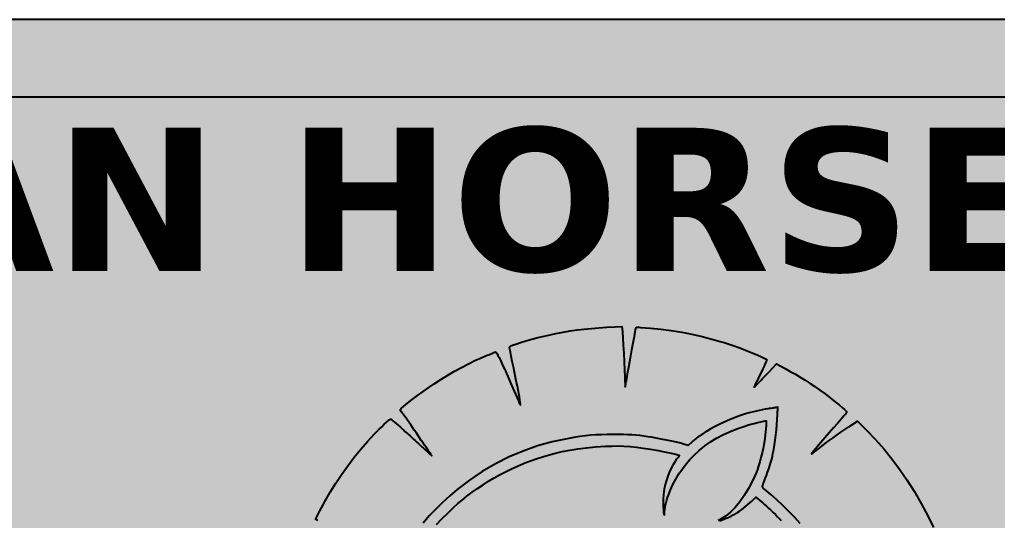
# Model space of a CAD drawing. Header units: inches. Extents: x 0.5 to 16.5, y 0.5 to 10.5.
# Drawn here: x 9.428 to 10.376, y 8.89 to 9.375 of the extents above; entities that cross this region are included whole.
import ezdxf
from ezdxf.enums import TextEntityAlignment as Align

# ---------------------------------------------------------------- set-up
doc = ezdxf.new("R2010")
doc.units = ezdxf.units.IN
doc.header["$MEASUREMENT"] = 0
for name, color, linetype in [('A-ELEV-FILL', 7, 'Continuous'), ('A-ELEV-OTLN', 7, 'Continuous'), ('A-ELEV-SIGN', 7, 'Continuous')]:
    doc.layers.add(name, color=color, linetype=linetype)
doc.styles.add('KS-BOLD', font='DejaVuSans-Bold.ttf')

# ---------------------------------------------------------------- blocks, each defined once
blk = doc.blocks.new('THA_MARK')
at = {"layer": 'A-ELEV-SIGN'}
for points in [[(-0.4296, 0.2117), (-0.4308, 0.2124), (-0.4318, 0.2131), (-0.4324, 0.2136), (-0.4326, 0.2139), (-0.4323, 0.2147), (-0.4316, 0.2164), (-0.4304, 0.2189), (-0.4288, 0.222), (-0.4269, 0.2256), (-0.4247, 0.2297), (-0.4223, 0.2342), (-0.4197, 0.2389), (-0.4121, 0.252), (-0.4042, 0.2648), (-0.396, 0.2772), (-0.3874, 0.2893), (-0.3785, 0.3011), (-0.3692, 0.3125), (-0.3597, 0.3235), (-0.3498, 0.3342), (-0.3467, 0.3374), (-0.3432, 0.3409), (-0.3396, 0.3443), (-0.3361, 0.3476), (-0.3329, 0.3505), (-0.3302, 0.3529), (-0.3282, 0.3544), (-0.3273, 0.355), (-0.3267, 0.3547), (-0.3255, 0.3539), (-0.3239, 0.3526), (-0.3218, 0.3508), (-0.3193, 0.3487), (-0.3164, 0.3462), (-0.3133, 0.3435), (-0.31, 0.3405), (-0.3085, 0.3392), (-0.3069, 0.3377), (-0.3052, 0.3362), (-0.3035, 0.3346), (-0.3018, 0.3331), (-0.3001, 0.3317), (-0.2987, 0.3304), (-0.2974, 0.3292), (-0.296, 0.328), (-0.2943, 0.3264), (-0.2923, 0.3246), (-0.2901, 0.3226), (-0.2877, 0.3204), (-0.2853, 0.3182), (-0.2829, 0.316), (-0.2806, 0.3138), (-0.2783, 0.3117), (-0.2762, 0.3098), (-0.2743, 0.308), (-0.2726, 0.3065), (-0.2712, 0.3052), (-0.2701, 0.3043), (-0.2694, 0.3037), (-0.2691, 0.3035), (-0.2691, 0.3036), (-0.2694, 0.3041), (-0.2698, 0.3048), (-0.2704, 0.3057), (-0.2712, 0.3068), (-0.272, 0.3081), (-0.273, 0.3095), (-0.2741, 0.311), (-0.2754, 0.3129), (-0.2771, 0.3153), (-0.2791, 0.3182), (-0.2814, 0.3215), (-0.2838, 0.325), (-0.2862, 0.3286), (-0.2888, 0.3323), (-0.2912, 0.3359), (-0.2937, 0.3395), (-0.2962, 0.3432), (-0.2987, 0.3467), (-0.3011, 0.3502), (-0.3033, 0.3533), (-0.3053, 0.3561), (-0.307, 0.3585), (-0.3083, 0.3603), (-0.3094, 0.3617), (-0.3104, 0.3631), (-0.3113, 0.3643), (-0.3121, 0.3655), (-0.3127, 0.3664), (-0.3132, 0.3672), (-0.3135, 0.3677), (-0.3136, 0.368), (-0.3123, 0.3697), (-0.3088, 0.3728), (-0.3034, 0.3772), (-0.2967, 0.3824), (-0.2891, 0.3882), (-0.2811, 0.394), (-0.2732, 0.3996), (-0.2658, 0.4046), (-0.2563, 0.4108), (-0.2466, 0.4167), (-0.2368, 0.4224), (-0.2271, 0.4278), (-0.2175, 0.4328), (-0.2082, 0.4374), (-0.1993, 0.4414), (-0.1909, 0.445), (-0.1886, 0.4458), (-0.1865, 0.4467), (-0.1846, 0.4474), (-0.1828, 0.4481), (-0.1814, 0.4487), (-0.1802, 0.4492), (-0.1794, 0.4495), (-0.179, 0.4497), (-0.1786, 0.4495), (-0.1779, 0.4486), (-0.177, 0.447), (-0.1757, 0.4447), (-0.1742, 0.4417), (-0.1723, 0.4379), (-0.1701, 0.4335), (-0.1677, 0.4282), (-0.1666, 0.4259), (-0.1653, 0.423), (-0.1637, 0.4194), (-0.1618, 0.4149), (-0.1594, 0.4094), (-0.1565, 0.4027), (-0.153, 0.3945), (-0.1488, 0.3848), (-0.1479, 0.3828), (-0.147, 0.3809), (-0.1463, 0.3792), (-0.1456, 0.3777), (-0.145, 0.3765), (-0.1445, 0.3757), (-0.1442, 0.3753), (-0.1441, 0.3752), (-0.1441, 0.3763), (-0.1444, 0.3786), (-0.1449, 0.382), (-0.1455, 0.3862), (-0.1464, 0.391), (-0.1473, 0.3962), (-0.1484, 0.4015), (-0.1495, 0.4068), (-0.1508, 0.4134), (-0.1524, 0.4209), (-0.154, 0.4287), (-0.1555, 0.4364), (-0.1569, 0.4435), (-0.1581, 0.4494), (-0.1589, 0.4536), (-0.1593, 0.4556), (-0.1594, 0.4561), (-0.1593, 0.4566), (-0.1591, 0.4569), (-0.1587, 0.4573), (-0.1582, 0.4577), (-0.1574, 0.4581), (-0.1564, 0.4585), (-0.1552, 0.459), (-0.1503, 0.4608), (-0.144, 0.4629), (-0.1365, 0.4652), (-0.1282, 0.4675), (-0.1195, 0.4698), (-0.1107, 0.4719), (-0.102, 0.4739), (-0.0939, 0.4756), (-0.0839, 0.4775), (-0.074, 0.4792), (-0.0641, 0.4806), (-0.0542, 0.4819), (-0.044, 0.4829), (-0.0334, 0.4838), (-0.0223, 0.4845), (-0.0104, 0.4851), (-0.0012, 0.4855), (-0.0008, 0.4825), (-0.0003, 0.4776), (0.0003, 0.4696), (0.0009, 0.4593), (0.0016, 0.4477), (0.0023, 0.4357), (0.0028, 0.4244), (0.0032, 0.4147), (0.0033, 0.4075), (0.0034, 0.4058), (0.0034, 0.4043), (0.0035, 0.403), (0.0035, 0.4019), (0.0036, 0.4011), (0.0037, 0.4006), (0.0037, 0.4005), (0.0038, 0.4007), (0.0039, 0.4013), (0.0041, 0.4026), (0.0045, 0.4043), (0.0048, 0.4065), (0.0053, 0.4091), (0.0058, 0.4119), (0.0064, 0.4149), (0.007, 0.4181), (0.0076, 0.4217), (0.0084, 0.426), (0.0093, 0.4308), (0.0103, 0.4361), (0.0113, 0.4415), (0.0123, 0.447), (0.0132, 0.4524), (0.0141, 0.4576), (0.015, 0.4624), (0.0159, 0.467), (0.0166, 0.4712), (0.0173, 0.4749), (0.0179, 0.4781), (0.0184, 0.4806), (0.0187, 0.4823), (0.0189, 0.4831), (0.019, 0.4836), (0.0192, 0.4839), (0.0195, 0.4842), (0.02, 0.4844), (0.0208, 0.4844), (0.0218, 0.4844), (0.0233, 0.4844), (0.0252, 0.4843), (0.0395, 0.4832), (0.054, 0.4817), (0.0686, 0.4797), (0.0833, 0.4773), (0.0978, 0.4746), (0.1121, 0.4714), (0.126, 0.4678), (0.1395, 0.464), (0.1413, 0.4634), (0.143, 0.4629), (0.1447, 0.4624), (0.1462, 0.4619), (0.1476, 0.4615), (0.1488, 0.4612), (0.1498, 0.4609), (0.1505, 0.4607), (0.1561, 0.4589), (0.1637, 0.4561), (0.1724, 0.4527), (0.1813, 0.449), (0.1897, 0.4455), (0.1968, 0.4423), (0.2016, 0.44), (0.2034, 0.4387), (0.2031, 0.4378), (0.2023, 0.4359), (0.2011, 0.4332), (0.1996, 0.4297), (0.1977, 0.4259), (0.1957, 0.4217), (0.1936, 0.4173), (0.1915, 0.4131), (0.1903, 0.4105), (0.1891, 0.4082), (0.188, 0.406), (0.1871, 0.4041), (0.1864, 0.4025), (0.1859, 0.4013), (0.1856, 0.4005), (0.1855, 0.4002), (0.1857, 0.4003), (0.186, 0.4005), (0.1865, 0.401), (0.1872, 0.4016), (0.1879, 0.4023), (0.1888, 0.4032), (0.1898, 0.4041), (0.1908, 0.4051), (0.192, 0.4064), (0.1936, 0.4081), (0.1954, 0.41), (0.1975, 0.4121), (0.1996, 0.4144), (0.2019, 0.4168), (0.2042, 0.4192), (0.2065, 0.4215), (0.2172, 0.4327), (0.229, 0.4263), (0.2365, 0.4223), (0.2436, 0.4182), (0.2506, 0.414), (0.2575, 0.4097), (0.2643, 0.4053), (0.2712, 0.4007), (0.2782, 0.3958), (0.2854, 0.3906), (0.2901, 0.387), (0.2952, 0.3831), (0.3003, 0.379), (0.3052, 0.3751), (0.3095, 0.3715), (0.313, 0.3684), (0.3154, 0.3662), (0.3164, 0.365), (0.3162, 0.3646), (0.3154, 0.3636), (0.3142, 0.362), (0.3126, 0.3601), (0.3106, 0.3577), (0.3083, 0.3551), (0.3057, 0.3521), (0.303, 0.349), (0.2973, 0.3426), (0.2913, 0.3357), (0.2852, 0.3286), (0.2794, 0.3218), (0.2743, 0.3158), (0.2702, 0.3109), (0.2675, 0.3075), (0.2665, 0.3061), (0.2667, 0.3061), (0.2673, 0.3065), (0.2681, 0.3071), (0.2693, 0.3079), (0.2707, 0.309), (0.2724, 0.3102), (0.2742, 0.3116), (0.2761, 0.3131), (0.2811, 0.317), (0.2862, 0.3209), (0.2915, 0.3248), (0.2969, 0.3287), (0.3024, 0.3326), (0.3079, 0.3365), (0.3135, 0.3403), (0.319, 0.344), (0.3313, 0.3521), (0.3441, 0.3392), (0.3567, 0.3261), (0.3686, 0.3127), (0.3798, 0.2988), (0.3905, 0.2844), (0.4008, 0.2693), (0.4109, 0.2532), (0.4209, 0.236), (0.4308, 0.2175), (0.4384, 0.2022)], [(-0.2622, 0.2062), (-0.2547, 0.2142), (-0.2466, 0.2224), (-0.2378, 0.231), (-0.2325, 0.2358), (-0.2263, 0.2409), (-0.2195, 0.2463), (-0.2121, 0.2518), (-0.2045, 0.2572), (-0.1967, 0.2625), (-0.1889, 0.2675), (-0.1813, 0.272), (-0.1736, 0.2763), (-0.1661, 0.2803), (-0.1587, 0.284), (-0.1513, 0.2874), (-0.1439, 0.2907), (-0.1363, 0.2937), (-0.1285, 0.2966), (-0.1204, 0.2993), (-0.1081, 0.3032), (-0.0966, 0.3065), (-0.0854, 0.3092), (-0.0744, 0.3114), (-0.063, 0.3132), (-0.0511, 0.3147), (-0.0382, 0.3158), (-0.0241, 0.3167), (-0.0154, 0.317), (-0.0067, 0.3171), (0.0018, 0.3168), (0.0106, 0.3163), (0.0196, 0.3154), (0.0292, 0.3142), (0.0394, 0.3126), (0.0504, 0.3107), (0.0545, 0.3099), (0.0592, 0.3089), (0.064, 0.3079), (0.0687, 0.3068), (0.0729, 0.3058), (0.0764, 0.3049), (0.0789, 0.3042), (0.0801, 0.3038), (0.08, 0.3036), (0.0798, 0.3032), (0.0794, 0.3026), (0.0789, 0.3018), (0.0782, 0.3009), (0.0775, 0.2999), (0.0766, 0.2988), (0.0757, 0.2975), (0.073, 0.2936), (0.0704, 0.2893), (0.068, 0.2847), (0.0657, 0.2797), (0.0637, 0.2743), (0.0618, 0.2687), (0.0602, 0.2627), (0.0587, 0.2563), (0.0581, 0.2529), (0.0577, 0.2482), (0.0574, 0.2428), (0.0573, 0.2371), (0.0573, 0.2316), (0.0575, 0.2267), (0.0578, 0.223), (0.0582, 0.2208), (0.0585, 0.2203), (0.0587, 0.22), (0.0588, 0.2198), (0.0589, 0.2199), (0.059, 0.2202), (0.059, 0.2208), (0.059, 0.2217), (0.059, 0.2228), (0.0592, 0.225), (0.0595, 0.2277), (0.06, 0.2307), (0.0607, 0.234), (0.0615, 0.2375), (0.0625, 0.241), (0.0635, 0.2445), (0.0647, 0.2479), (0.0676, 0.2554), (0.071, 0.2629), (0.075, 0.2704), (0.0795, 0.2778), (0.0843, 0.285), (0.0895, 0.2918), (0.0949, 0.2981), (0.1005, 0.3038), (0.1082, 0.3108), (0.116, 0.3172), (0.124, 0.3229), (0.1323, 0.3281), (0.1412, 0.3329), (0.1507, 0.3372), (0.161, 0.3413), (0.1722, 0.3452), (0.176, 0.3463), (0.1806, 0.3476), (0.1855, 0.3489), (0.1904, 0.3501), (0.195, 0.3512), (0.1987, 0.352), (0.2014, 0.3525), (0.2025, 0.3526), (0.2026, 0.3516), (0.2025, 0.3492), (0.2023, 0.3457), (0.2019, 0.3416), (0.2015, 0.337), (0.2011, 0.3323), (0.2006, 0.328), (0.2001, 0.3241), (0.1992, 0.3193), (0.1981, 0.3135), (0.1967, 0.3073), (0.1951, 0.3009), (0.1934, 0.2946), (0.1917, 0.2889), (0.1902, 0.284), (0.1888, 0.2803), (0.1833, 0.2681), (0.1776, 0.2571), (0.1716, 0.2471), (0.1654, 0.2383), (0.1589, 0.2305), (0.1521, 0.2238), (0.1451, 0.2181), (0.1377, 0.2135), (0.1366, 0.2129), (0.1356, 0.2123), (0.1347, 0.2118)], [(0.1368, 0.2115), (0.1396, 0.2126), (0.1428, 0.2138), (0.146, 0.2151), (0.149, 0.2164), (0.1516, 0.2175), (0.153, 0.2182), (0.1545, 0.219), (0.1561, 0.2198), (0.1576, 0.2206), (0.1591, 0.2214), (0.1605, 0.2223), (0.1617, 0.223), (0.1627, 0.2237), (0.165, 0.2253), (0.1676, 0.2273), (0.1705, 0.2295), (0.1735, 0.2319), (0.1765, 0.2344), (0.1794, 0.2369), (0.182, 0.2392), (0.1842, 0.2413), (0.1879, 0.2447), (0.1958, 0.2384), (0.1977, 0.2369), (0.2001, 0.2348), (0.2028, 0.2324), (0.2058, 0.2296), (0.2089, 0.2267), (0.2121, 0.2235), (0.2154, 0.2204), (0.2185, 0.2173), (0.2236, 0.212)], [(0.2503, 0.2079), (0.2427, 0.2163), (0.2346, 0.2247), (0.2261, 0.233), (0.2175, 0.2411), (0.2088, 0.2488), (0.2003, 0.256), (0.1989, 0.257), (0.198, 0.2579), (0.1974, 0.2588), (0.1973, 0.26), (0.1976, 0.2616), (0.1983, 0.2638), (0.1995, 0.267), (0.2012, 0.2712), (0.2028, 0.2756), (0.2045, 0.2802), (0.2061, 0.2849), (0.2076, 0.2896), (0.209, 0.2941), (0.2102, 0.2985), (0.2112, 0.3027), (0.212, 0.3064), (0.2131, 0.3121), (0.2141, 0.3185), (0.2151, 0.3253), (0.216, 0.3324), (0.2168, 0.3397), (0.2174, 0.347), (0.218, 0.3542), (0.2183, 0.3611), (0.2189, 0.3716), (0.2168, 0.3713), (0.2161, 0.3712), (0.2152, 0.371), (0.2139, 0.3708), (0.2124, 0.3706), (0.2107, 0.3703), (0.2089, 0.37), (0.2069, 0.3697), (0.2049, 0.3694), (0.2011, 0.3688), (0.197, 0.368), (0.1928, 0.3671), (0.1886, 0.3662), (0.1844, 0.3653), (0.1803, 0.3643), (0.1766, 0.3633), (0.1733, 0.3623), (0.1661, 0.3599), (0.1586, 0.3571), (0.1509, 0.3541), (0.1434, 0.3508), (0.1361, 0.3474), (0.1294, 0.344), (0.1233, 0.3406), (0.1181, 0.3374), (0.1166, 0.3364), (0.115, 0.3354), (0.1134, 0.3344), (0.1118, 0.3333), (0.1103, 0.3324), (0.109, 0.3315), (0.1078, 0.3307), (0.1068, 0.33), (0.1059, 0.3294), (0.1048, 0.3286), (0.1037, 0.3277), (0.1024, 0.3268), (0.1012, 0.3257), (0.0999, 0.3247), (0.0987, 0.3236), (0.0976, 0.3226), (0.0925, 0.3179), (0.0861, 0.3198), (0.0819, 0.3209), (0.0761, 0.3223), (0.0693, 0.3238), (0.062, 0.3253), (0.0544, 0.3268), (0.0472, 0.3282), (0.0408, 0.3294), (0.0355, 0.3302), (0.0298, 0.331), (0.0242, 0.3317), (0.0187, 0.3322), (0.0131, 0.3327), (0.0072, 0.333), (0.0011, 0.3332), (-0.0055, 0.3333), (-0.0127, 0.3333), (-0.0218, 0.3332), (-0.03, 0.333), (-0.0376, 0.3327), (-0.045, 0.3321), (-0.0524, 0.3313), (-0.0602, 0.3303), (-0.0687, 0.329), (-0.0783, 0.3273), (-0.0993, 0.3229), (-0.12, 0.3171), (-0.1403, 0.31), (-0.16, 0.3017), (-0.1793, 0.292), (-0.1979, 0.2811), (-0.2159, 0.269), (-0.2331, 0.2558), (-0.2437, 0.2468), (-0.2537, 0.2376), (-0.2634, 0.2282), (-0.2726, 0.2184), (-0.2814, 0.2084)]]:
    blk.add_lwpolyline(points, dxfattribs=at)

msp = doc.modelspace()

# ---------------------------------------------------------------- hatches: boundary and pattern name
at = {"layer": 'A-ELEV-FILL', "true_color": 0xd8ccb0}
msp.add_hatch(color=7, dxfattribs=at).paths.add_polyline_path([(8.6375, 6.25), (9.1375, 6.25), (9.1375, 7.63125), (9.1375, 7.63125), (9.13937, 7.67989), (9.14499, 7.72833), (9.15431, 7.77635), (9.16731, 7.82375), (9.18394, 7.87032), (9.20411, 7.91587), (9.22774, 7.9602), (9.25473, 8.00313), (9.28496, 8.04446), (9.31832, 8.08402), (9.35464, 8.12164), (9.39378, 8.15716), (9.43557, 8.19043), (9.47983, 8.22131), (9.52638, 8.24966), (9.575, 8.27536), (9.6255, 8.2983), (9.67765, 8.31839), (9.73124, 8.33553), (9.78603, 8.34966), (9.8418, 8.36071), (9.89829, 8.36864), (9.95527, 8.37341), (10.0125, 8.375), (10.06973, 8.37341), (10.12671, 8.36864), (10.1832, 8.36071), (10.23897, 8.34966), (10.29376, 8.33553), (10.34735, 8.31839), (10.3995, 8.2983), (10.45, 8.27536), (10.49862, 8.24966), (10.54517, 8.22131), (10.58943, 8.19043), (10.63122, 8.15716), (10.67036, 8.12164), (10.70668, 8.08402), (10.74004, 8.04446), (10.77027, 8.00313), (10.79726, 7.9602), (10.82089, 7.91587), (10.84106, 7.87032), (10.85769, 7.82375), (10.87069, 7.77635), (10.88001, 7.72833), (10.88563, 7.67989), (10.8875, 7.63125), (10.8875, 7.63125), (10.8875, 6.25), (11.3875, 6.25), (11.3875, 9.375), (8.6375, 9.375)])
at = {"layer": 'A-ELEV-OTLN', "true_color": 0xd8ccb0}
msp.add_hatch(color=7, dxfattribs=at).paths.add_polyline_path([(8.575, 9.3), (11.45, 9.3), (11.45, 9.375), (8.575, 9.375)])

# ---------------------------------------------------------------- linework, layer by layer
at = {"layer": 'A-ELEV-OTLN'}
msp.add_line((8.575, 9.3), (11.45, 9.3), dxfattribs=at)
msp.add_lwpolyline([(8.575, 9.3), (11.45, 9.3), (11.45, 9.375), (8.575, 9.375)], close=True, dxfattribs=at)
msp.add_lwpolyline([(11.3875, 6.25), (11.3875, 9.375), (8.6375, 9.375), (8.6375, 6.25)], dxfattribs=at)

# ---------------------------------------------------------------- block references
at = {"layer": 'A-ELEV-SIGN', "xscale": 0.6875, "yscale": 0.6875}
msp.add_blockref('THA_MARK', (10.0125, 8.74375), dxfattribs=at)

# ---------------------------------------------------------------- texts
at = {"layer": 'A-ELEV-SIGN', "style": 'KS-BOLD'}
msp.add_text('TROJAN HORSE ARENA', height=0.1388889, dxfattribs=at).set_placement((10.0125, 9.13125), align=Align.CENTER)

doc.saveas('drawing.dxf')
